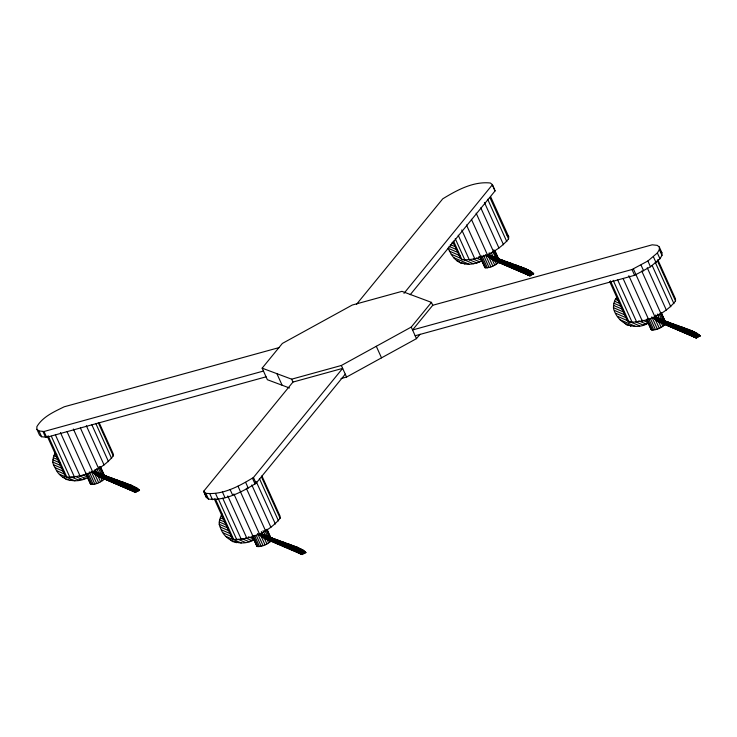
<?xml version="1.0" encoding="UTF-8"?>
<svg xmlns="http://www.w3.org/2000/svg" width="737" height="737" viewBox="0 0 737 737"><rect width="100%" height="100%" fill="white"/><g stroke="black" fill="none" stroke-linecap="round" stroke-linejoin="round"><path stroke-width="1.11" d="M104.682 478.783C100.978 482.062 95.911 484.78 90.863 484.366L85.833 473.099M271.05 540.94C267.347 544.219 262.28 546.937 257.231 546.522L252.662 536.269M665.824 323.506C662.489 327.569 656.731 330.222 651.471 329.927L651.038 328.84M452.988 241.773L460.441 258.291L461.961 259.71C479.032 260.686 497.724 252.036 508.576 238.899L508.705 236.743L490.52 196.475M267.42 536.352L297.601 547.361L303.008 550.06L305.91 552.621L302.133 554.583L301.967 553.957M529.792 275.187L530.032 275.841L491.736 259.415L530.032 275.841M657.33 314.054L659.56 318.974L691.84 330.775L697.248 333.465L700.15 336.026L657.865 318.089L654.935 316.956L653.249 317.767L657.146 320.927L696.456 338.025L695.94 336.993M83.06 475.098L88.283 477.336C76.703 484.025 60.185 480.994 55.1 467.627C51.452 463.324 52.871 457.714 55.008 453.163M248.387 536.803L254.652 539.493C241.929 547.14 224.453 541.704 220.179 526.992C217.857 522.984 220.022 517.816 222.178 514.177M647.934 323.377C634.373 331.088 617.542 323.46 613.525 308.591C613.258 304.768 614.188 300.208 616.814 297.333M47.389 436.479L65.105 475.715L66.791 477.051C83.825 477.631 102.664 469.303 113.249 455.881L113.203 453.799L99.219 422.826M214.255 498.82L231.971 538.056L233.657 539.392C250.691 539.972 269.53 531.644 280.115 518.222L280.069 516.14L261.893 475.872M657.358 252.966L659.366 249.603L659.311 247.006L657.211 245.347L652.19 244.813L432.757 305.265L412.554 329.973L631.996 269.521L647.878 260.99L657.358 252.966L659.974 258.742L650.495 266.776L634.603 275.306L415.161 335.759M659.974 258.742L661.973 255.389L661.918 252.791L659.311 247.006M609.674 281.58L627.39 320.816L629.076 322.152C646.109 322.732 664.949 314.404 675.534 300.982L675.488 298.9L657.773 259.664M101.476 474.868L101.77 474.425L131.232 485.213L136.64 487.903L139.542 490.464L97.256 472.528L94.327 471.385L92.641 472.205L98.408 476.397L135.838 492.454L102.618 478.11M268.139 536.582L267.844 537.024L264.924 530.566M495.669 258.263L495.964 257.812L525.426 268.6L530.833 271.299L533.735 273.86L502.339 260.787M662.379 319.987L662.084 320.429L659.164 313.98M289.494 387.984L267.374 379.721L262.151 368.159L282.354 343.442L352.249 305.044L401.951 291.355L431.449 302.373L432.757 305.265M203.762 491.174L292.957 382.07L342.65 368.38L253.454 477.484C239.341 486.107 222.924 495.153 205.872 493.311L203.762 491.174L206.378 497.429L208.479 499.087C225.531 500.93 241.948 491.892 256.071 483.269L345.266 374.156M356.459 304.381L442.753 198.824C456.876 190.201 473.292 181.164 490.345 183.006L492.445 184.665L495.061 190.92L410.223 294.699M403.987 293.354L492.445 184.665M262.151 368.159L291.649 379.177L341.351 365.488L411.246 327.081L431.449 302.373M341.047 378.569L346.574 377.049L416.469 338.651L420.081 334.239M479.99 257.149L485.057 267.761C490.105 268.176 495.172 265.449 498.875 262.179M305.772 552.621L263.625 534.675L260.695 533.542L259.009 534.362L264.776 538.554L266.527 538.25M657.146 320.927L659.79 322.281L660.767 321.654M458.58 252.773L448.004 248.231L451.643 255.011L454.241 258.346L457.161 260.962L457.788 260.631M62.967 477.576L63.594 477.235M458.46 261.184L460.459 262.833L464.743 263.616L460.459 262.833L457.161 260.962M69.923 480.561L70.549 480.22M493.375 260.115L486.835 255.601L489.23 255.048L493.974 256.909L528.549 272.045M464.117 263.947C469.303 264.565 475.061 264.297 479.603 261.442M487.866 255.785L490.547 256.402L491.45 255.914M78.233 480.552L80.25 479.455M92.641 472.205L95.027 471.662M490.547 256.402L493.974 256.909M82.737 479.492L85.409 478.046M93.673 472.389L96.354 473.016L97.256 472.528M493.468 257.176L496.766 258.033M96.354 473.016L99.781 473.513M99.274 473.79L102.572 474.637M496.535 258.153L506.688 262.252M102.342 474.757L112.494 478.857M506.632 262.28L510.511 263.938M112.439 478.893L116.317 480.542M510.29 264.058L514.583 265.762M116.096 480.662L120.389 482.367M514.076 266.029L518.01 268.194L518.912 267.706M521.566 267.034L520.939 267.374L525.426 268.6L527.895 270.359L528.512 270.018M119.882 482.643L123.816 484.808L124.719 484.32M127.372 483.647L126.746 483.988L131.232 485.213L133.701 486.973L134.318 486.632M518.01 268.194L522.699 270.884L524.173 270.083M522.699 270.884L523.325 271.382L525.02 270.47M523.915 271.87L525.822 270.838M523.325 271.382L524.062 271.981L526.015 270.93M524.062 271.981L524.891 272.635L527.121 271.428M123.816 484.808L128.505 487.489L129.979 486.696M528.291 271.935L525.73 273.316L488.963 257.517L492.86 266.112M128.505 487.489L129.132 487.995L130.827 487.083M524.891 272.635L526.642 273.952L529.47 272.423M129.721 488.474L131.628 487.452M129.132 487.995L129.869 488.594L131.822 487.535M526.642 273.952L527.489 274.551L530.603 272.874M129.869 488.594L130.698 489.239L132.927 488.032M528.079 274.883L531.331 273.132M527.489 274.551L528.337 275.03L531.644 273.243M134.097 488.548L131.536 489.93L94.797 474.14M532.519 273.547L529.019 275.435L528.337 275.03M134.696 488.953L136.64 487.903M529.617 275.675L533.183 273.749M130.698 489.239L132.448 490.556L135.276 489.027M529.958 275.813L533.597 273.851M96.538 475.365L133.296 491.164L136.409 489.479M133.885 491.496L137.128 489.746M133.296 491.164L134.143 491.643L137.451 489.856M134.143 491.643L134.797 492.03L138.326 490.151M137.377 490.833L139.164 489.875L111.692 478.064M134.825 492.04L138.989 490.354M135.415 492.288L139.404 490.464M615.616 298.725L617.523 297.693M615.533 298.872L617.486 297.822M630.531 326.123L631.158 325.782L626.874 325.008L624.875 323.35M236.291 542.718L236.918 542.377L232.634 541.603L230.635 539.945M653.249 317.767L655.635 317.223M643.346 325.054L646.911 323.128M654.281 317.951L656.962 318.577L657.865 318.089M259.009 534.362L261.395 533.818M656.962 318.577L660.389 319.075M249.106 541.649L252.671 539.724M260.041 534.546L262.722 535.163L263.625 534.675M659.882 319.351L663.18 320.208M262.722 535.163L266.149 535.67M265.642 535.937L268.941 536.794M268.71 536.914L271.99 538.065M662.95 320.328L673.102 324.427M271.935 538.093L278.862 541.013M673.047 324.455L676.925 326.104M278.807 541.05L282.686 542.699M676.704 326.233L680.997 327.928M282.464 542.819L286.757 544.523M680.491 328.205L684.424 330.369L685.327 329.881M687.98 329.209L687.354 329.55L691.84 330.775L694.309 332.534L694.457 333.345M286.251 544.79L290.185 546.965L291.087 546.476M293.741 545.804L293.114 546.135L297.601 547.361L299.24 548.54M684.424 330.369L689.113 333.05L690.587 332.258M689.113 333.05L689.74 333.557L691.435 332.645M690.329 334.045L692.236 333.013M689.74 333.557L690.477 334.156L692.43 333.106M694.309 332.534L694.927 332.194M690.477 334.156L691.306 334.801L693.535 333.594M290.185 546.965L294.874 549.645L296.348 548.844M694.705 334.11L692.144 335.492L655.405 319.701M294.874 549.645L295.5 550.152L297.195 549.24M691.306 334.801L693.056 336.127L695.885 334.598M296.09 550.631L297.997 549.609M295.5 550.152L296.237 550.742L298.19 549.691M300.687 548.789L300.217 549.94M693.904 336.726L697.018 335.04M296.237 550.742L297.066 551.396L299.296 550.189M694.494 337.058L697.746 335.307M694.751 337.205L698.059 335.418M300.466 550.696L297.905 552.077L261.165 536.296M695.433 337.601L698.934 335.713M696.023 337.85L699.597 335.915M297.066 551.396L298.817 552.713L301.645 551.184M696.373 337.988L700.012 336.026M298.817 552.713L299.6 553.275L302.778 551.635M300.254 553.653L303.506 551.893M299.664 553.312L300.512 553.8L303.819 552.013M300.512 553.8L301.193 554.196L304.694 552.308M302.852 553.469L305.533 552.031L278.061 540.221M301.193 554.196L305.358 552.51M489.23 255.048L486.835 255.601M482.477 260.732L476.931 262.888M279.222 347.56L64.22 406.787C54.225 411.734 42.7 416.663 36.85 426.705L36.905 429.303L39.512 435.088L41.613 436.746L46.634 437.281L266.066 376.828M36.905 429.303L39.006 430.97L44.017 431.495L263.459 371.052M68.403 479.833L66.266 479.446L64.266 477.788M495.964 257.812L492.749 251.805M94.327 471.385L101.77 474.425M493.597 256.983L495.246 257.591M495.734 261.11L500.045 262.685M271.142 541.059L265.55 538.876M260.695 533.542L265.771 535.753M488.52 254.781L493.145 256.808L491.367 252.865M301.783 554.436L264.776 538.554M98.408 476.397L101.54 477.723M659.79 322.281L696.179 337.62M682.195 327.108L697.58 333.714M676.898 325.247L698.998 334.736M672.301 323.626L699.735 335.418M615.34 299.305L618.463 300.65M668.247 322.18L699.975 335.805M664.332 320.733L699.846 335.989M655.294 317.094L698.473 335.565M654.935 316.956L696.806 334.967M656.529 318.485L685.06 330.738M614.584 301.267L619.826 303.515M653.673 318.227L690.099 333.87M659.016 321.958L696.447 338.016M613.995 303.303L621.346 306.463M613.562 305.422L623.014 309.476M515.78 264.933L531.165 271.538M510.483 263.072L532.584 272.57M505.895 261.46L533.321 273.243M613.377 307.642L623.824 312.129M642.627 320.208L647.851 322.456M501.833 260.014L533.56 273.639M492.307 256.255L533.431 273.814M488.88 254.919L532.059 273.399M491.865 256.292L500.248 259.894M490.114 256.31L518.645 268.563M614.418 310.406L624.994 314.948M638.739 320.853L646.137 324.031M487.258 256.052L523.685 271.695M490.731 258.751L528.733 275.012M615.782 313.299L626.339 317.831M635.828 321.912L643.217 325.091M451.781 242.934L453.881 243.836M450.298 244.601L455.549 246.858M478.663 256.78L480.764 257.683M617.624 316.403L639.725 325.901M449.054 246.37L457.41 249.963M476.213 258.033L481.436 260.281M620.103 319.794L635.487 326.399M473.384 259.129L479.723 261.856M449.367 251.133L459.925 255.665M469.414 259.746L476.802 262.916M451.21 254.237L461.731 258.751M463.84 259.664L473.311 263.726M453.688 257.618L469.073 264.224M287.955 543.703L303.34 550.309M282.658 541.842L304.759 551.331M221.1 515.9L223.182 516.794M274.007 538.775L305.735 552.4M270.092 537.328L305.606 552.575M264.482 535.025L304.234 552.16M261.055 533.689L302.566 551.552M262.289 535.08L290.82 547.333M220.345 517.853L224.536 519.659M259.433 534.813L295.859 550.465M262.906 537.522L301.94 554.215M219.755 519.898L225.006 522.155M219.322 522.008L226.674 525.168M121.587 481.547L136.971 488.152M116.289 479.686L138.39 489.175M219.138 524.237L228.544 528.272M54.731 453.743L56.813 454.637M107.639 476.618L139.367 490.243M103.724 475.172L139.238 490.427M94.686 471.533L137.865 490.004M95.884 472.122L136.198 489.405M95.921 472.924L124.442 485.176M53.976 455.696L57.117 457.051M220.179 526.992L228.636 530.631M245.559 537.899L251.897 540.617M93.065 472.666L129.491 488.309M53.386 457.741L58.638 459.999M221.542 529.894L229.981 533.524M242.648 538.959L248.977 541.677M52.953 459.851L60.305 463.011M223.385 532.998L231.805 536.619M238.115 539.327L245.485 542.496M225.863 536.379L241.248 542.985M52.769 462.081L61.125 465.673M53.81 464.844L62.267 468.474M79.191 475.743L85.529 478.47M55.174 467.737L63.612 471.367M75.22 476.351L82.608 479.52M57.007 470.842L64.377 474.011M71.747 477.171L79.117 480.34M59.494 474.223L74.879 480.828M656.492 317.684L658.27 318.458M693.056 336.127L693.839 336.689M132.448 490.556L133.231 491.128M660.518 251.685L661.918 252.791M507.194 235.333L508.705 236.743M659.366 249.603L661.973 255.389M657.349 260.705L675.534 300.982M653.443 256.845L656.059 262.63M655.285 262.363L673.931 303.662M652.153 265.467L670.799 306.767M647.878 260.99L650.495 266.776M647.233 267.752L666.349 310.084M641.043 265.117L643.659 270.894M661.264 312.672L665.4 321.829M661.255 313.253L664.931 321.396M661.236 313.326L664.912 321.47M641.761 271.05L660.877 313.391M660.232 313.151L663.908 321.295M663.401 323.359L664.286 325.312M661.19 322.594L662.876 326.334M655.598 315.003L656.888 317.85M658.648 321.756L661.172 327.348M633.405 268.941L654.769 316.449M654.309 317.279L659.274 328.287M631.996 269.521L634.603 275.306M651.812 316.855L657.33 329.07M650.393 318.467L655.451 329.66M648.726 318.817L653.774 330.019M628.845 275.684L648.431 319.057M647.362 318.909L652.42 330.112M646.902 319.683L651.471 329.927M646.404 319.324L651.001 329.494M623.18 278.706L642.296 321.046M617.67 279.931L636.786 322.262M613.166 280.309L632.282 322.64M610.42 280.843L629.076 322.152M492.454 185.134L495.061 190.92M489.93 197.59L508.576 238.899M487.691 199.294L506.807 241.635M484.412 202.426L503.528 244.767M480.773 207.816L498.958 248.093M494.849 250.497L498.986 259.654M494.361 250.138L498.977 260.244M493.357 249.963L497.493 259.12M476.148 213.168L493.403 251.381M496.987 261.193L497.871 263.146M494.352 259.488L496.462 264.168M489.184 252.828L490.474 255.684M492.233 259.581L494.757 265.182M471.394 219.294L487.249 254.403M485.397 254.689L490.916 266.895M483.518 255.278L489.036 267.494M481.851 255.628L487.36 267.844M480.948 256.743L486.005 267.936M466.457 224.942L480.911 256.955M480.027 256.485L485.057 267.761M461.767 229.953L474.831 258.871M458.211 235.223L469.405 260.004M455.226 238.604L465.019 260.29M453.568 241.119L461.961 259.71M411.246 327.081L416.469 338.651M376.294 346.289L381.517 357.85M341.351 365.488L346.574 377.049M291.649 379.177L292.957 382.07M276.9 373.668L282.124 385.23M261.469 476.913L280.115 518.222M259.396 478.562L278.512 520.902M256.264 481.666L275.38 524.007M253.454 477.484L256.071 483.269M252.459 478.23L255.076 484.006M251.814 484.983L270.93 527.323M267.024 529.258L271.161 538.425M245.633 482.357L248.24 488.134M267.015 529.848L270.672 538.065M265.993 529.746L269.668 537.89M246.342 488.29L265.467 530.631M269.162 539.954L270.046 541.907M263.091 530.649L265.32 535.569M266.951 539.189L268.637 542.929M261.359 531.598L262.648 534.445M264.408 538.342L266.932 543.943M260.069 533.864L265.034 544.873M237.987 486.18L240.603 491.966M240.704 492.38L259.35 533.689M257.572 533.45L263.091 545.666M256.154 535.062L261.211 546.255M254.486 535.412L259.535 546.605M253.123 535.504L258.18 546.697M233.896 493.956L253.012 536.296M252.644 536.343L257.231 546.522M252.165 535.91L256.762 546.089M230.064 489.442L232.68 495.227M227.761 495.946L246.886 538.286M222.399 491.929L225.015 497.705M222.721 498.203L241.377 539.502M218.207 498.581L236.863 539.88M215.517 493.449L218.124 499.235M215.471 499.115L233.657 539.392M209.879 493.928L212.486 499.704M205.872 493.311L208.479 499.087M203.771 491.643L206.378 497.429M98.325 422.835L113.249 455.881M95.801 423.453L111.646 458.561M91.729 424.494L108.514 461.666M86.349 425.746L104.064 464.983M100.656 467.111L104.332 475.245M100.168 466.751L104.304 475.909M99.163 466.576L103.3 475.733M80.416 428.013L101.19 474.241M102.793 477.797L103.677 479.75M96.722 468.492L98.951 473.412M100.158 476.093L102.268 480.773M94.99 469.441L96.28 472.288M98.039 476.185L100.564 481.786M94.069 472.518L98.666 482.717M73.368 429.008L92.484 471.348M91.204 471.293L96.722 483.509M89.324 471.883L94.843 484.098M88.118 473.255L93.166 484.458M86.754 473.347L91.812 484.541M67.03 431.615L90.863 484.366M85.796 473.762L90.393 483.933M60.434 432.573L80.02 475.945M55.386 434.83L74.511 477.161M51.341 436.24L69.997 477.539M48.135 435.742L66.791 477.051M44.017 431.495L46.634 437.281M43.013 431.587L45.62 437.363M39.006 430.97L41.613 436.746"/></g></svg>
